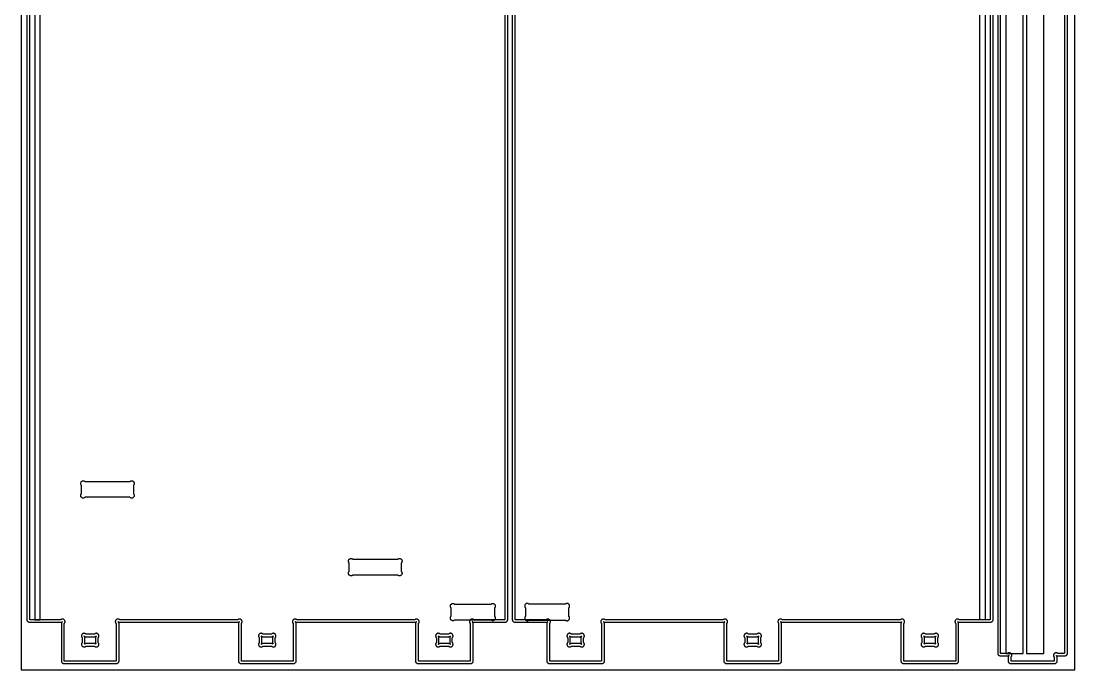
# Model space of a CAD drawing. Header units: millimetres. Extents: x 0 to 8220, y 0 to 2502.
# Drawn here: x 0 to 1220, y 0 to 751 of the extents above; entities that cross this region are included whole.
import ezdxf

# ---------------------------------------------------------------- set-up
doc = ezdxf.new("R2010")
doc.units = ezdxf.units.MM
for name, color, linetype in [('CAJA_9_5MM', 3, 'Continuous'), ('CALADO_INTERIOR', 5, 'Continuous'), ('CORTE_EXT', 1, 'Continuous'), ('HOJA', 8, 'Continuous'), ('RANURA_6MM', 6, 'Continuous'), ('RANURA_8MM', 4, 'Continuous'), ('TRAYECTORIA_EXT_FRESA6', 11, 'Continuous'), ('TRAYECTORIA_INT_FRESA6', 150, 'Continuous')]:
    doc.layers.add(name, color=color, linetype=linetype)

msp = doc.modelspace()

# ---------------------------------------------------------------- linework, layer by layer
at = {"layer": 'CAJA_9_5MM'}
for points in [[(73.9, 199.7), (73.6, 199.5), (73.4, 199.3), (73.1, 199.2), (72.8, 199.1), (72.6, 199), (72.3, 199), (72, 199), (71.7, 199), (71.4, 199), (71.1, 199.1), (70.8, 199.2), (70.6, 199.3), (70.3, 199.5), (70.1, 199.7), (69.8, 199.9), (69.7, 200.1), (69.5, 200.3), (69.3, 200.6), (69.2, 200.8), (69.1, 201.1), (69, 201.4), (69, 201.7), (69, 202), (69, 202.3), (69, 202.6), (69.1, 202.8), (69.2, 203.1), (69.3, 203.4), (69.5, 203.6), (69.7, 203.9), (69.8, 204.1), (69.8, 213.9), (69.7, 214.1), (69.5, 214.4), (69.3, 214.6), (69.2, 214.9), (69.1, 215.2), (69, 215.4), (69, 215.7), (69, 216), (69, 216.3), (69, 216.6), (69.1, 216.9), (69.2, 217.2), (69.3, 217.4), (69.5, 217.7), (69.7, 217.9), (69.8, 218.1), (70.1, 218.3), (70.3, 218.5), (70.6, 218.7), (70.8, 218.8), (71.1, 218.9), (71.4, 219), (71.7, 219), (72, 219), (72.3, 219), (72.6, 219), (72.8, 218.9), (73.1, 218.8), (73.4, 218.7), (73.6, 218.5), (73.9, 218.3), (74.1, 218.1), (125.9, 218.1), (126.1, 218.3), (126.4, 218.5), (126.6, 218.7), (126.9, 218.8), (127.2, 218.9), (127.4, 219), (127.7, 219), (128, 219), (128.3, 219), (128.6, 219), (128.9, 218.9), (129.2, 218.8), (129.4, 218.7), (129.7, 218.5), (129.9, 218.3), (130.2, 218.1), (130.3, 217.9), (130.5, 217.7), (130.7, 217.4), (130.8, 217.2), (130.9, 216.9), (131, 216.6), (131, 216.3), (131, 216), (131, 215.7), (131, 215.4), (130.9, 215.2), (130.8, 214.9), (130.7, 214.6), (130.5, 214.4), (130.3, 214.1), (130.2, 213.9), (130.2, 204.1), (130.3, 203.9), (130.5, 203.6), (130.7, 203.4), (130.8, 203.1), (130.9, 202.8), (131, 202.6), (131, 202.3), (131, 202), (131, 201.7), (131, 201.4), (130.9, 201.1), (130.8, 200.8), (130.7, 200.6), (130.5, 200.3), (130.3, 200.1), (130.2, 199.9), (129.9, 199.7), (129.7, 199.5), (129.4, 199.3), (129.2, 199.2), (128.9, 199.1), (128.6, 199), (128.3, 199), (128, 199), (127.7, 199), (127.4, 199), (127.2, 199.1), (126.9, 199.2), (126.6, 199.3), (126.4, 199.5), (126.1, 199.7), (125.9, 199.9), (74.1, 199.9)], [(383.9, 109.7), (383.6, 109.5), (383.4, 109.3), (383.1, 109.2), (382.8, 109.1), (382.6, 109), (382.3, 109), (382, 109), (381.7, 109), (381.4, 109), (381.1, 109.1), (380.8, 109.2), (380.6, 109.3), (380.3, 109.5), (380.1, 109.7), (379.9, 109.8), (379.7, 110.1), (379.5, 110.3), (379.3, 110.6), (379.2, 110.8), (379.1, 111.1), (379, 111.4), (379, 111.7), (379, 112), (379, 112.3), (379, 112.6), (379.1, 112.8), (379.2, 113.1), (379.3, 113.4), (379.5, 113.6), (379.7, 113.9), (379.9, 114.1), (379.9, 123.9), (379.7, 124.1), (379.5, 124.4), (379.3, 124.6), (379.2, 124.9), (379.1, 125.2), (379, 125.4), (379, 125.7), (379, 126), (379, 126.3), (379, 126.6), (379.1, 126.9), (379.2, 127.2), (379.3, 127.4), (379.5, 127.7), (379.7, 127.9), (379.9, 128.2), (380.1, 128.3), (380.3, 128.5), (380.6, 128.7), (380.8, 128.8), (381.1, 128.9), (381.4, 129), (381.7, 129), (382, 129), (382.3, 129), (382.6, 129), (382.8, 128.9), (383.1, 128.8), (383.4, 128.7), (383.6, 128.5), (383.9, 128.3), (384.1, 128.2), (435.9, 128.2), (436.1, 128.3), (436.4, 128.5), (436.6, 128.7), (436.9, 128.8), (437.2, 128.9), (437.4, 129), (437.7, 129), (438, 129), (438.3, 129), (438.6, 129), (438.9, 128.9), (439.2, 128.8), (439.4, 128.7), (439.7, 128.5), (439.9, 128.3), (440.1, 128.2), (440.3, 127.9), (440.5, 127.7), (440.7, 127.4), (440.8, 127.2), (440.9, 126.9), (441, 126.6), (441, 126.3), (441, 126), (441, 125.7), (441, 125.4), (440.9, 125.2), (440.8, 124.9), (440.7, 124.6), (440.5, 124.4), (440.3, 124.1), (440.1, 123.9), (440.1, 114.1), (440.3, 113.9), (440.5, 113.6), (440.7, 113.4), (440.8, 113.1), (440.9, 112.8), (441, 112.6), (441, 112.3), (441, 112), (441, 111.7), (441, 111.4), (440.9, 111.1), (440.8, 110.8), (440.7, 110.6), (440.5, 110.3), (440.3, 110.1), (440.1, 109.8), (439.9, 109.7), (439.7, 109.5), (439.4, 109.3), (439.2, 109.2), (438.9, 109.1), (438.6, 109), (438.3, 109), (438, 109), (437.7, 109), (437.4, 109), (437.2, 109.1), (436.9, 109.2), (436.6, 109.3), (436.4, 109.5), (436.1, 109.7), (435.9, 109.8), (384.1, 109.8)], [(501.9, 57.7), (501.6, 57.5), (501.4, 57.3), (501.1, 57.2), (500.8, 57.1), (500.6, 57), (500.3, 57), (500, 57), (499.7, 57), (499.4, 57), (499.1, 57.1), (498.8, 57.2), (498.6, 57.3), (498.3, 57.5), (498.1, 57.7), (497.9, 57.8), (497.7, 58.1), (497.5, 58.3), (497.3, 58.6), (497.2, 58.8), (497.1, 59.1), (497, 59.4), (497, 59.7), (497, 60), (497, 60.3), (497, 60.6), (497.1, 60.8), (497.2, 61.1), (497.3, 61.4), (497.5, 61.6), (497.7, 61.9), (497.9, 62.1), (497.9, 71.9), (497.7, 72.1), (497.5, 72.4), (497.3, 72.6), (497.2, 72.9), (497.1, 73.2), (497, 73.4), (497, 73.7), (497, 74), (497, 74.3), (497, 74.6), (497.1, 74.9), (497.2, 75.2), (497.3, 75.4), (497.5, 75.7), (497.7, 75.9), (497.9, 76.2), (498.1, 76.3), (498.3, 76.5), (498.6, 76.7), (498.8, 76.8), (499.1, 76.9), (499.4, 77), (499.7, 77), (500, 77), (500.3, 77), (500.6, 77), (500.8, 76.9), (501.1, 76.8), (501.4, 76.7), (501.6, 76.5), (501.9, 76.3), (502.1, 76.2), (543.9, 76.2), (544.1, 76.3), (544.4, 76.5), (544.6, 76.7), (544.9, 76.8), (545.2, 76.9), (545.4, 77), (545.7, 77), (546, 77), (546.3, 77), (546.6, 77), (546.9, 76.9), (547.2, 76.8), (547.4, 76.7), (547.7, 76.5), (547.9, 76.3), (548.1, 76.2), (548.3, 75.9), (548.5, 75.7), (548.7, 75.4), (548.8, 75.2), (548.9, 74.9), (549, 74.6), (549, 74.3), (549, 74), (549, 73.7), (549, 73.4), (548.9, 73.2), (548.8, 72.9), (548.7, 72.6), (548.5, 72.4), (548.3, 72.1), (548.1, 71.9), (548.1, 62.1), (548.3, 61.9), (548.5, 61.6), (548.7, 61.4), (548.8, 61.1), (548.9, 60.8), (549, 60.6), (549, 60.3), (549, 60), (549, 59.7), (549, 59.4), (548.9, 59.1), (548.8, 58.8), (548.7, 58.6), (548.5, 58.3), (548.3, 58.1), (548.1, 57.8), (547.9, 57.7), (547.7, 57.5), (547.4, 57.3), (547.2, 57.2), (546.9, 57.1), (546.6, 57), (546.3, 57), (546, 57), (545.7, 57), (545.4, 57), (545.2, 57.1), (544.9, 57.2), (544.6, 57.3), (544.4, 57.5), (544.1, 57.7), (543.9, 57.8), (502.1, 57.8)], [(630.1, 57.7), (630.4, 57.5), (630.6, 57.3), (630.9, 57.2), (631.2, 57.1), (631.4, 57), (631.7, 57), (632, 57), (632.3, 57), (632.6, 57), (632.9, 57.1), (633.2, 57.2), (633.4, 57.3), (633.7, 57.5), (633.9, 57.7), (634.1, 57.8), (634.3, 58.1), (634.5, 58.3), (634.7, 58.6), (634.8, 58.8), (634.9, 59.1), (635, 59.4), (635, 59.7), (635, 60), (635, 60.3), (635, 60.6), (634.9, 60.8), (634.8, 61.1), (634.7, 61.4), (634.5, 61.6), (634.3, 61.9), (634.1, 62.1), (634.1, 71.9), (634.3, 72.1), (634.5, 72.4), (634.7, 72.6), (634.8, 72.9), (634.9, 73.2), (635, 73.4), (635, 73.7), (635, 74), (635, 74.3), (635, 74.6), (634.9, 74.9), (634.8, 75.2), (634.7, 75.4), (634.5, 75.7), (634.3, 75.9), (634.1, 76.2), (633.9, 76.3), (633.7, 76.5), (633.4, 76.7), (633.2, 76.8), (632.9, 76.9), (632.6, 77), (632.3, 77), (632, 77), (631.7, 77), (631.4, 77), (631.2, 76.9), (630.9, 76.8), (630.6, 76.7), (630.4, 76.5), (630.1, 76.3), (629.9, 76.2), (588.1, 76.2), (587.9, 76.3), (587.6, 76.5), (587.4, 76.7), (587.1, 76.8), (586.8, 76.9), (586.6, 77), (586.3, 77), (586, 77), (585.7, 77), (585.4, 77), (585.1, 76.9), (584.8, 76.8), (584.6, 76.7), (584.3, 76.5), (584.1, 76.3), (583.9, 76.2), (583.7, 75.9), (583.5, 75.7), (583.3, 75.4), (583.2, 75.2), (583.1, 74.9), (583, 74.6), (583, 74.3), (583, 74), (583, 73.7), (583, 73.4), (583.1, 73.2), (583.2, 72.9), (583.3, 72.6), (583.5, 72.4), (583.7, 72.1), (583.9, 71.9), (583.9, 62.1), (583.7, 61.9), (583.5, 61.6), (583.3, 61.4), (583.2, 61.1), (583.1, 60.8), (583, 60.6), (583, 60.3), (583, 60), (583, 59.7), (583, 59.4), (583.1, 59.1), (583.2, 58.8), (583.3, 58.6), (583.5, 58.3), (583.7, 58.1), (583.9, 57.8), (584.1, 57.7), (584.3, 57.5), (584.6, 57.3), (584.8, 57.2), (585.1, 57.1), (585.4, 57), (585.7, 57), (586, 57), (586.3, 57), (586.6, 57), (586.8, 57.1), (587.1, 57.2), (587.4, 57.3), (587.6, 57.5), (587.9, 57.7), (588.1, 57.8), (629.9, 57.8)]]:
    msp.add_lwpolyline(points, close=True, dxfattribs=at)
at = {"layer": 'CALADO_INTERIOR'}
for points in [[(88.2, 26.8), (88.5, 27), (88.7, 27.1), (89, 27.3), (89.2, 27.5), (89.4, 27.7), (89.6, 28), (89.7, 28.2), (89.9, 28.5), (89.9, 28.8), (90, 29), (90.1, 29.3), (90.1, 29.6), (90.1, 29.9), (90, 30.2), (89.9, 30.5), (89.9, 30.8), (89.7, 31), (89.6, 31.3), (89.4, 31.5), (89.2, 31.7), (89.2, 37.3), (89.4, 37.5), (89.6, 37.7), (89.7, 38), (89.9, 38.2), (89.9, 38.5), (90, 38.8), (90.1, 39.1), (90.1, 39.4), (90.1, 39.7), (90, 40), (89.9, 40.2), (89.9, 40.5), (89.7, 40.8), (89.6, 41), (89.4, 41.3), (89.2, 41.5), (89, 41.7), (88.7, 41.9), (88.5, 42), (88.2, 42.2), (87.9, 42.2), (87.7, 42.3), (87.4, 42.4), (87.1, 42.4), (86.8, 42.4), (86.5, 42.3), (86.2, 42.2), (85.9, 42.2), (85.7, 42), (85.4, 41.9), (85.2, 41.7), (85, 41.5), (75, 41.5), (74.8, 41.7), (74.6, 41.9), (74.3, 42), (74.1, 42.2), (73.8, 42.2), (73.5, 42.3), (73.2, 42.4), (72.9, 42.4), (72.6, 42.4), (72.3, 42.3), (72.1, 42.2), (71.8, 42.2), (71.5, 42), (71.3, 41.9), (71, 41.7), (70.8, 41.5), (70.6, 41.3), (70.4, 41), (70.3, 40.8), (70.1, 40.5), (70.1, 40.2), (70, 40), (69.9, 39.7), (69.9, 39.4), (69.9, 39.1), (70, 38.8), (70.1, 38.5), (70.1, 38.2), (70.3, 38), (70.4, 37.7), (70.6, 37.5), (70.8, 37.3), (70.8, 31.7), (70.6, 31.5), (70.4, 31.3), (70.3, 31), (70.1, 30.8), (70.1, 30.5), (70, 30.2), (69.9, 29.9), (69.9, 29.6), (69.9, 29.3), (70, 29), (70.1, 28.8), (70.1, 28.5), (70.3, 28.2), (70.4, 28), (70.6, 27.7), (70.8, 27.5), (71, 27.3), (71.3, 27.1), (71.5, 27), (71.8, 26.8), (72.1, 26.8), (72.3, 26.7), (72.6, 26.6), (72.9, 26.6), (73.2, 26.6), (73.5, 26.7), (73.8, 26.8), (74.1, 26.8), (74.3, 27), (74.6, 27.1), (74.8, 27.3), (75, 27.5), (85, 27.5), (85.2, 27.3), (85.4, 27.1), (85.7, 27), (85.9, 26.8), (86.2, 26.8), (86.5, 26.7), (86.8, 26.6), (87.1, 26.6), (87.4, 26.6), (87.7, 26.7), (87.9, 26.8)], [(291.5, 26.7), (291.8, 26.6), (292.1, 26.6), (292.4, 26.6), (292.7, 26.7), (292.9, 26.8), (293.2, 26.8), (293.5, 27), (293.7, 27.1), (294, 27.3), (294.2, 27.5), (294.4, 27.7), (294.6, 28), (294.7, 28.2), (294.9, 28.5), (294.9, 28.8), (295, 29), (295.1, 29.3), (295.1, 29.6), (295.1, 29.9), (295, 30.2), (294.9, 30.5), (294.9, 30.8), (294.7, 31), (294.6, 31.3), (294.4, 31.5), (294.2, 31.7), (294.2, 37.3), (294.4, 37.5), (294.6, 37.7), (294.7, 38), (294.9, 38.2), (294.9, 38.5), (295, 38.8), (295.1, 39.1), (295.1, 39.4), (295.1, 39.7), (295, 40), (294.9, 40.2), (294.9, 40.5), (294.7, 40.8), (294.6, 41), (294.4, 41.3), (294.2, 41.5), (294, 41.7), (293.7, 41.9), (293.5, 42), (293.2, 42.2), (292.9, 42.2), (292.7, 42.3), (292.4, 42.4), (292.1, 42.4), (291.8, 42.4), (291.5, 42.3), (291.2, 42.2), (290.9, 42.2), (290.7, 42), (290.4, 41.9), (290.2, 41.7), (290, 41.5), (280, 41.5), (279.8, 41.7), (279.6, 41.9), (279.3, 42), (279.1, 42.2), (278.8, 42.2), (278.5, 42.3), (278.2, 42.4), (277.9, 42.4), (277.6, 42.4), (277.3, 42.3), (277.1, 42.2), (276.8, 42.2), (276.5, 42), (276.3, 41.9), (276, 41.7), (275.8, 41.5), (275.6, 41.3), (275.4, 41), (275.3, 40.8), (275.1, 40.5), (275.1, 40.2), (275, 40), (274.9, 39.7), (274.9, 39.4), (274.9, 39.1), (275, 38.8), (275.1, 38.5), (275.1, 38.2), (275.3, 38), (275.4, 37.7), (275.6, 37.5), (275.8, 37.3), (275.8, 31.7), (275.6, 31.5), (275.4, 31.3), (275.3, 31), (275.1, 30.8), (275.1, 30.5), (275, 30.2), (274.9, 29.9), (274.9, 29.6), (274.9, 29.3), (275, 29), (275.1, 28.8), (275.1, 28.5), (275.3, 28.2), (275.4, 28), (275.6, 27.7), (275.8, 27.5), (276, 27.3), (276.3, 27.1), (276.5, 27), (276.8, 26.8), (277.1, 26.8), (277.3, 26.7), (277.6, 26.6), (277.9, 26.6), (278.2, 26.6), (278.5, 26.7), (278.8, 26.8), (279.1, 26.8), (279.3, 27), (279.6, 27.1), (279.8, 27.3), (280, 27.5), (290, 27.5), (290.2, 27.3), (290.4, 27.1), (290.7, 27), (290.9, 26.8), (291.2, 26.8)], [(495, 27.5), (495.2, 27.3), (495.4, 27.1), (495.7, 27), (495.9, 26.8), (496.2, 26.8), (496.5, 26.7), (496.8, 26.6), (497.1, 26.6), (497.4, 26.6), (497.7, 26.7), (497.9, 26.8), (498.2, 26.8), (498.5, 27), (498.7, 27.1), (499, 27.3), (499.2, 27.5), (499.4, 27.7), (499.6, 28), (499.7, 28.2), (499.9, 28.5), (499.9, 28.8), (500, 29), (500.1, 29.3), (500.1, 29.6), (500.1, 29.9), (500, 30.2), (499.9, 30.5), (499.9, 30.8), (499.7, 31), (499.6, 31.3), (499.4, 31.5), (499.2, 31.7), (499.2, 37.3), (499.4, 37.5), (499.6, 37.7), (499.7, 38), (499.9, 38.2), (499.9, 38.5), (500, 38.8), (500.1, 39.1), (500.1, 39.4), (500.1, 39.7), (500, 40), (499.9, 40.2), (499.9, 40.5), (499.7, 40.8), (499.6, 41), (499.4, 41.3), (499.2, 41.5), (499, 41.7), (498.7, 41.9), (498.5, 42), (498.2, 42.2), (497.9, 42.2), (497.7, 42.3), (497.4, 42.4), (497.1, 42.4), (496.8, 42.4), (496.5, 42.3), (496.2, 42.2), (495.9, 42.2), (495.7, 42), (495.4, 41.9), (495.2, 41.7), (495, 41.5), (485, 41.5), (484.8, 41.7), (484.6, 41.9), (484.3, 42), (484.1, 42.2), (483.8, 42.2), (483.5, 42.3), (483.2, 42.4), (482.9, 42.4), (482.6, 42.4), (482.3, 42.3), (482.1, 42.2), (481.8, 42.2), (481.5, 42), (481.3, 41.9), (481, 41.7), (480.8, 41.5), (480.6, 41.3), (480.4, 41), (480.3, 40.8), (480.1, 40.5), (480.1, 40.2), (480, 40), (479.9, 39.7), (479.9, 39.4), (479.9, 39.1), (480, 38.8), (480.1, 38.5), (480.1, 38.2), (480.3, 38), (480.4, 37.7), (480.6, 37.5), (480.8, 37.3), (480.8, 31.7), (480.6, 31.5), (480.4, 31.3), (480.3, 31), (480.1, 30.8), (480.1, 30.5), (480, 30.2), (479.9, 29.9), (479.9, 29.6), (479.9, 29.3), (480, 29), (480.1, 28.8), (480.1, 28.5), (480.3, 28.2), (480.4, 28), (480.6, 27.7), (480.8, 27.5), (481, 27.3), (481.3, 27.1), (481.5, 27), (481.8, 26.8), (482.1, 26.8), (482.3, 26.7), (482.6, 26.6), (482.9, 26.6), (483.2, 26.6), (483.5, 26.7), (483.8, 26.8), (484.1, 26.8), (484.3, 27), (484.6, 27.1), (484.8, 27.3), (485, 27.5)], [(650.2, 26.8), (650.5, 27), (650.7, 27.1), (651, 27.3), (651.2, 27.5), (651.4, 27.7), (651.6, 28), (651.7, 28.2), (651.9, 28.5), (651.9, 28.8), (652, 29), (652.1, 29.3), (652.1, 29.6), (652.1, 29.9), (652, 30.2), (651.9, 30.5), (651.9, 30.8), (651.7, 31), (651.6, 31.3), (651.4, 31.5), (651.2, 31.7), (651.2, 37.3), (651.4, 37.5), (651.6, 37.7), (651.7, 38), (651.9, 38.2), (651.9, 38.5), (652, 38.8), (652.1, 39.1), (652.1, 39.4), (652.1, 39.7), (652, 40), (651.9, 40.2), (651.9, 40.5), (651.7, 40.8), (651.6, 41), (651.4, 41.3), (651.2, 41.5), (651, 41.7), (650.7, 41.9), (650.5, 42), (650.2, 42.2), (649.9, 42.2), (649.7, 42.3), (649.4, 42.4), (649.1, 42.4), (648.8, 42.4), (648.5, 42.3), (648.2, 42.2), (647.9, 42.2), (647.7, 42), (647.4, 41.9), (647.2, 41.7), (647, 41.5), (637, 41.5), (636.8, 41.7), (636.6, 41.9), (636.3, 42), (636.1, 42.2), (635.8, 42.2), (635.5, 42.3), (635.2, 42.4), (634.9, 42.4), (634.6, 42.4), (634.3, 42.3), (634.1, 42.2), (633.8, 42.2), (633.5, 42), (633.3, 41.9), (633, 41.7), (632.8, 41.5), (632.6, 41.3), (632.4, 41), (632.3, 40.8), (632.1, 40.5), (632.1, 40.2), (632, 40), (631.9, 39.7), (631.9, 39.4), (631.9, 39.1), (632, 38.8), (632.1, 38.5), (632.1, 38.2), (632.3, 38), (632.4, 37.7), (632.6, 37.5), (632.8, 37.3), (632.8, 31.7), (632.6, 31.5), (632.4, 31.3), (632.3, 31), (632.1, 30.8), (632.1, 30.5), (632, 30.2), (631.9, 29.9), (631.9, 29.6), (631.9, 29.3), (632, 29), (632.1, 28.8), (632.1, 28.5), (632.3, 28.2), (632.4, 28), (632.6, 27.7), (632.8, 27.5), (633, 27.3), (633.3, 27.1), (633.5, 27), (633.8, 26.8), (634.1, 26.8), (634.3, 26.7), (634.6, 26.6), (634.9, 26.6), (635.2, 26.6), (635.5, 26.7), (635.8, 26.8), (636.1, 26.8), (636.3, 27), (636.6, 27.1), (636.8, 27.3), (637, 27.5), (647, 27.5), (647.2, 27.3), (647.4, 27.1), (647.7, 27), (647.9, 26.8), (648.2, 26.8), (648.5, 26.7), (648.8, 26.6), (649.1, 26.6), (649.4, 26.6), (649.7, 26.7), (649.9, 26.8)], [(853.5, 26.7), (853.8, 26.6), (854.1, 26.6), (854.4, 26.6), (854.7, 26.7), (854.9, 26.8), (855.2, 26.8), (855.5, 27), (855.7, 27.1), (856, 27.3), (856.2, 27.5), (856.4, 27.7), (856.6, 28), (856.7, 28.2), (856.9, 28.5), (856.9, 28.8), (857, 29), (857.1, 29.3), (857.1, 29.6), (857.1, 29.9), (857, 30.2), (856.9, 30.5), (856.9, 30.8), (856.7, 31), (856.6, 31.3), (856.4, 31.5), (856.2, 31.7), (856.2, 37.3), (856.4, 37.5), (856.6, 37.7), (856.7, 38), (856.9, 38.2), (856.9, 38.5), (857, 38.8), (857.1, 39.1), (857.1, 39.4), (857.1, 39.7), (857, 40), (856.9, 40.2), (856.9, 40.5), (856.7, 40.8), (856.6, 41), (856.4, 41.3), (856.2, 41.5), (856, 41.7), (855.7, 41.9), (855.5, 42), (855.2, 42.2), (854.9, 42.2), (854.7, 42.3), (854.4, 42.4), (854.1, 42.4), (853.8, 42.4), (853.5, 42.3), (853.2, 42.2), (852.9, 42.2), (852.7, 42), (852.4, 41.9), (852.2, 41.7), (852, 41.5), (842, 41.5), (841.8, 41.7), (841.6, 41.9), (841.3, 42), (841.1, 42.2), (840.8, 42.2), (840.5, 42.3), (840.2, 42.4), (839.9, 42.4), (839.6, 42.4), (839.3, 42.3), (839.1, 42.2), (838.8, 42.2), (838.5, 42), (838.3, 41.9), (838, 41.7), (837.8, 41.5), (837.6, 41.3), (837.4, 41), (837.3, 40.8), (837.1, 40.5), (837.1, 40.2), (837, 40), (836.9, 39.7), (836.9, 39.4), (836.9, 39.1), (837, 38.8), (837.1, 38.5), (837.1, 38.2), (837.3, 38), (837.4, 37.7), (837.6, 37.5), (837.8, 37.3), (837.8, 31.7), (837.6, 31.5), (837.4, 31.3), (837.3, 31), (837.1, 30.8), (837.1, 30.5), (837, 30.2), (836.9, 29.9), (836.9, 29.6), (836.9, 29.3), (837, 29), (837.1, 28.8), (837.1, 28.5), (837.3, 28.2), (837.4, 28), (837.6, 27.7), (837.8, 27.5), (838, 27.3), (838.3, 27.1), (838.5, 27), (838.8, 26.8), (839.1, 26.8), (839.3, 26.7), (839.6, 26.6), (839.9, 26.6), (840.2, 26.6), (840.5, 26.7), (840.8, 26.8), (841.1, 26.8), (841.3, 27), (841.6, 27.1), (841.8, 27.3), (842, 27.5), (852, 27.5), (852.2, 27.3), (852.4, 27.1), (852.7, 27), (852.9, 26.8), (853.2, 26.8)], [(1057, 27.5), (1057.2, 27.3), (1057.4, 27.1), (1057.7, 27), (1057.9, 26.8), (1058.2, 26.8), (1058.5, 26.7), (1058.8, 26.6), (1059.1, 26.6), (1059.4, 26.6), (1059.7, 26.7), (1059.9, 26.8), (1060.2, 26.8), (1060.5, 27), (1060.7, 27.1), (1061, 27.3), (1061.2, 27.5), (1061.4, 27.7), (1061.6, 28), (1061.7, 28.2), (1061.9, 28.5), (1061.9, 28.8), (1062, 29), (1062.1, 29.3), (1062.1, 29.6), (1062.1, 29.9), (1062, 30.2), (1061.9, 30.5), (1061.9, 30.8), (1061.7, 31), (1061.6, 31.3), (1061.4, 31.5), (1061.2, 31.7), (1061.2, 37.3), (1061.4, 37.5), (1061.6, 37.7), (1061.7, 38), (1061.9, 38.2), (1061.9, 38.5), (1062, 38.8), (1062.1, 39.1), (1062.1, 39.4), (1062.1, 39.7), (1062, 40), (1061.9, 40.2), (1061.9, 40.5), (1061.7, 40.8), (1061.6, 41), (1061.4, 41.3), (1061.2, 41.5), (1061, 41.7), (1060.7, 41.9), (1060.5, 42), (1060.2, 42.2), (1059.9, 42.2), (1059.7, 42.3), (1059.4, 42.4), (1059.1, 42.4), (1058.8, 42.4), (1058.5, 42.3), (1058.2, 42.2), (1057.9, 42.2), (1057.7, 42), (1057.4, 41.9), (1057.2, 41.7), (1057, 41.5), (1047, 41.5), (1046.8, 41.7), (1046.6, 41.9), (1046.3, 42), (1046.1, 42.2), (1045.8, 42.2), (1045.5, 42.3), (1045.2, 42.4), (1044.9, 42.4), (1044.6, 42.4), (1044.3, 42.3), (1044.1, 42.2), (1043.8, 42.2), (1043.5, 42), (1043.3, 41.9), (1043, 41.7), (1042.8, 41.5), (1042.6, 41.3), (1042.4, 41), (1042.3, 40.8), (1042.1, 40.5), (1042.1, 40.2), (1042, 40), (1041.9, 39.7), (1041.9, 39.4), (1041.9, 39.1), (1042, 38.8), (1042.1, 38.5), (1042.1, 38.2), (1042.3, 38), (1042.4, 37.7), (1042.6, 37.5), (1042.8, 37.3), (1042.8, 31.7), (1042.6, 31.5), (1042.4, 31.3), (1042.3, 31), (1042.1, 30.8), (1042.1, 30.5), (1042, 30.2), (1041.9, 29.9), (1041.9, 29.6), (1041.9, 29.3), (1042, 29), (1042.1, 28.8), (1042.1, 28.5), (1042.3, 28.2), (1042.4, 28), (1042.6, 27.7), (1042.8, 27.5), (1043, 27.3), (1043.3, 27.1), (1043.5, 27), (1043.8, 26.8), (1044.1, 26.8), (1044.3, 26.7), (1044.6, 26.6), (1044.9, 26.6), (1045.2, 26.6), (1045.5, 26.7), (1045.8, 26.8), (1046.1, 26.8), (1046.3, 27), (1046.6, 27.1), (1046.8, 27.3), (1047, 27.5)]]:
    msp.add_lwpolyline(points, close=True, dxfattribs=at)
at = {"layer": 'CORTE_EXT'}
for points in [[(560, 1892), (560, 58), (524.2, 58), (524, 58.2), (523.8, 58.4), (523.5, 58.5), (523.3, 58.7), (523, 58.7), (522.7, 58.8), (522.4, 58.9), (522.1, 58.9), (521.8, 58.9), (521.5, 58.8), (521.3, 58.7), (521, 58.7), (520.7, 58.5), (520.5, 58.4), (520.2, 58.2), (520, 58), (519.8, 57.8), (519.6, 57.5), (519.5, 57.3), (519.3, 57), (519.3, 56.7), (519.2, 56.5), (519.1, 56.2), (519.1, 55.9), (519.1, 55.6), (519.2, 55.3), (519.3, 55), (519.3, 54.7), (519.5, 54.5), (519.6, 54.2), (519.8, 54), (520, 53.8), (520, 10), (460, 10), (460, 53.8), (460.2, 54), (460.4, 54.2), (460.5, 54.5), (460.7, 54.7), (460.7, 55), (460.8, 55.3), (460.9, 55.6), (460.9, 55.9), (460.9, 56.2), (460.8, 56.5), (460.7, 56.7), (460.7, 57), (460.5, 57.3), (460.4, 57.5), (460.2, 57.8), (460, 58), (459.8, 58.2), (459.5, 58.4), (459.3, 58.5), (459, 58.7), (458.7, 58.7), (458.5, 58.8), (458.2, 58.9), (457.9, 58.9), (457.6, 58.9), (457.3, 58.8), (457, 58.7), (456.7, 58.7), (456.5, 58.5), (456.2, 58.4), (456, 58.2), (455.8, 58), (319.2, 58), (319, 58.2), (318.8, 58.4), (318.5, 58.5), (318.3, 58.7), (318, 58.7), (317.7, 58.8), (317.4, 58.9), (317.1, 58.9), (316.8, 58.9), (316.5, 58.8), (316.3, 58.7), (316, 58.7), (315.7, 58.5), (315.5, 58.4), (315.2, 58.2), (315, 58), (314.8, 57.8), (314.6, 57.5), (314.5, 57.3), (314.3, 57), (314.3, 56.7), (314.2, 56.5), (314.1, 56.2), (314.1, 55.9), (314.1, 55.6), (314.2, 55.3), (314.3, 55), (314.3, 54.7), (314.5, 54.5), (314.6, 54.2), (314.8, 54), (315, 53.8), (315, 10), (255, 10), (255, 53.8), (255.2, 54), (255.4, 54.2), (255.5, 54.5), (255.7, 54.7), (255.7, 55), (255.8, 55.3), (255.9, 55.6), (255.9, 55.9), (255.9, 56.2), (255.8, 56.5), (255.7, 56.7), (255.7, 57), (255.5, 57.3), (255.4, 57.5), (255.2, 57.8), (255, 58), (254.8, 58.2), (254.5, 58.4), (254.3, 58.5), (254, 58.7), (253.7, 58.7), (253.5, 58.8), (253.2, 58.9), (252.9, 58.9), (252.6, 58.9), (252.3, 58.8), (252, 58.7), (251.7, 58.7), (251.5, 58.5), (251.2, 58.4), (251, 58.2), (250.8, 58), (114.2, 58), (114, 58.2), (113.8, 58.4), (113.5, 58.5), (113.3, 58.7), (113, 58.7), (112.7, 58.8), (112.4, 58.9), (112.1, 58.9), (111.8, 58.9), (111.5, 58.8), (111.3, 58.7), (111, 58.7), (110.7, 58.5), (110.5, 58.4), (110.2, 58.2), (110, 58), (109.8, 57.8), (109.6, 57.5), (109.5, 57.3), (109.3, 57), (109.3, 56.7), (109.2, 56.5), (109.1, 56.2), (109.1, 55.9), (109.1, 55.6), (109.2, 55.3), (109.3, 55), (109.3, 54.7), (109.5, 54.5), (109.6, 54.2), (109.8, 54), (110, 53.8), (110, 10), (50, 10), (50, 53.8), (50.2, 54), (50.4, 54.2), (50.5, 54.5), (50.7, 54.7), (50.7, 55), (50.8, 55.3), (50.9, 55.6), (50.9, 55.9), (50.9, 56.2), (50.8, 56.5), (50.7, 56.7), (50.7, 57), (50.5, 57.3), (50.4, 57.5), (50.2, 57.8), (50, 58), (49.8, 58.2), (49.5, 58.4), (49.3, 58.5), (49, 58.7), (48.7, 58.7), (48.5, 58.8), (48.2, 58.9), (47.9, 58.9), (47.6, 58.9), (47.3, 58.8), (47, 58.7), (46.7, 58.7), (46.5, 58.5), (46.2, 58.4), (46, 58.2), (45.8, 58), (10, 58), (10, 1892)], [(1122, 1892), (1122, 58), (1086.2, 58), (1086, 58.2), (1085.8, 58.4), (1085.5, 58.5), (1085.3, 58.7), (1085, 58.7), (1084.7, 58.8), (1084.4, 58.9), (1084.1, 58.9), (1083.8, 58.9), (1083.5, 58.8), (1083.3, 58.7), (1083, 58.7), (1082.7, 58.5), (1082.5, 58.4), (1082.2, 58.2), (1082, 58), (1081.8, 57.8), (1081.6, 57.5), (1081.5, 57.3), (1081.3, 57), (1081.3, 56.7), (1081.2, 56.5), (1081.1, 56.2), (1081.1, 55.9), (1081.1, 55.6), (1081.2, 55.3), (1081.3, 55), (1081.3, 54.7), (1081.5, 54.5), (1081.6, 54.2), (1081.8, 54), (1082, 53.8), (1082, 10), (1022, 10), (1022, 53.8), (1022.2, 54), (1022.4, 54.2), (1022.5, 54.5), (1022.7, 54.7), (1022.7, 55), (1022.8, 55.3), (1022.9, 55.6), (1022.9, 55.9), (1022.9, 56.2), (1022.8, 56.5), (1022.7, 56.7), (1022.7, 57), (1022.5, 57.3), (1022.4, 57.5), (1022.2, 57.8), (1022, 58), (1021.8, 58.2), (1021.5, 58.4), (1021.3, 58.5), (1021, 58.7), (1020.7, 58.7), (1020.5, 58.8), (1020.2, 58.9), (1019.9, 58.9), (1019.6, 58.9), (1019.3, 58.8), (1019, 58.7), (1018.7, 58.7), (1018.5, 58.5), (1018.2, 58.4), (1018, 58.2), (1017.8, 58), (881.2, 58), (881, 58.2), (880.8, 58.4), (880.5, 58.5), (880.3, 58.7), (880, 58.7), (879.7, 58.8), (879.4, 58.9), (879.1, 58.9), (878.8, 58.9), (878.5, 58.8), (878.3, 58.7), (878, 58.7), (877.7, 58.5), (877.5, 58.4), (877.2, 58.2), (877, 58), (876.8, 57.8), (876.6, 57.5), (876.5, 57.3), (876.3, 57), (876.3, 56.7), (876.2, 56.5), (876.1, 56.2), (876.1, 55.9), (876.1, 55.6), (876.2, 55.3), (876.3, 55), (876.3, 54.7), (876.5, 54.5), (876.6, 54.2), (876.8, 54), (877, 53.8), (877, 10), (817, 10), (817, 53.8), (817.2, 54), (817.4, 54.2), (817.5, 54.5), (817.7, 54.7), (817.7, 55), (817.8, 55.3), (817.9, 55.6), (817.9, 55.9), (817.9, 56.2), (817.8, 56.5), (817.7, 56.7), (817.7, 57), (817.5, 57.3), (817.4, 57.5), (817.2, 57.8), (817, 58), (816.8, 58.2), (816.5, 58.4), (816.3, 58.5), (816, 58.7), (815.7, 58.7), (815.5, 58.8), (815.2, 58.9), (814.9, 58.9), (814.6, 58.9), (814.3, 58.8), (814, 58.7), (813.7, 58.7), (813.5, 58.5), (813.2, 58.4), (813, 58.2), (812.8, 58), (676.2, 58), (676, 58.2), (675.8, 58.4), (675.5, 58.5), (675.3, 58.7), (675, 58.7), (674.7, 58.8), (674.4, 58.9), (674.1, 58.9), (673.8, 58.9), (673.5, 58.8), (673.3, 58.7), (673, 58.7), (672.7, 58.5), (672.5, 58.4), (672.2, 58.2), (672, 58), (671.8, 57.8), (671.6, 57.5), (671.5, 57.3), (671.3, 57), (671.3, 56.7), (671.2, 56.5), (671.1, 56.2), (671.1, 55.9), (671.1, 55.6), (671.2, 55.3), (671.3, 55), (671.3, 54.7), (671.5, 54.5), (671.6, 54.2), (671.8, 54), (672, 53.8), (672, 10), (612, 10), (612, 53.8), (612.2, 54), (612.4, 54.2), (612.5, 54.5), (612.7, 54.7), (612.7, 55), (612.8, 55.3), (612.9, 55.6), (612.9, 55.9), (612.9, 56.2), (612.8, 56.5), (612.7, 56.7), (612.7, 57), (612.5, 57.3), (612.4, 57.5), (612.2, 57.8), (612, 58), (611.8, 58.2), (611.5, 58.4), (611.3, 58.5), (611, 58.7), (610.7, 58.7), (610.5, 58.8), (610.2, 58.9), (609.9, 58.9), (609.6, 58.9), (609.3, 58.8), (609, 58.7), (608.7, 58.7), (608.5, 58.5), (608.2, 58.4), (608, 58.2), (607.8, 58), (572, 58), (572, 1892)], [(1208, 1543), (1208, 19), (1200.2, 19), (1200, 19.2), (1199.8, 19.4), (1199.5, 19.5), (1199.3, 19.7), (1199, 19.7), (1198.7, 19.8), (1198.4, 19.9), (1198.1, 19.9), (1197.8, 19.9), (1197.5, 19.8), (1197.3, 19.7), (1197, 19.7), (1196.7, 19.5), (1196.5, 19.4), (1196.2, 19.2), (1196, 19), (1195.8, 18.8), (1195.6, 18.5), (1195.5, 18.3), (1195.3, 18), (1195.3, 17.7), (1195.2, 17.5), (1195.1, 17.2), (1195.1, 16.9), (1195.1, 16.6), (1195.2, 16.3), (1195.3, 16), (1195.3, 15.7), (1195.5, 15.5), (1195.6, 15.2), (1195.8, 15), (1196, 14.8), (1196, 10), (1146, 10), (1146, 14.8), (1146.2, 15), (1146.4, 15.2), (1146.5, 15.5), (1146.7, 15.7), (1146.7, 16), (1146.8, 16.3), (1146.9, 16.6), (1146.9, 16.9), (1146.9, 17.2), (1146.8, 17.5), (1146.7, 17.7), (1146.7, 18), (1146.5, 18.3), (1146.4, 18.5), (1146.2, 18.8), (1146, 19), (1145.8, 19.2), (1145.5, 19.4), (1145.3, 19.5), (1145, 19.7), (1144.7, 19.7), (1144.5, 19.8), (1144.2, 19.9), (1143.9, 19.9), (1143.6, 19.9), (1143.3, 19.8), (1143, 19.7), (1142.7, 19.7), (1142.5, 19.5), (1142.2, 19.4), (1142, 19.2), (1141.8, 19), (1134, 19), (1134, 1543)]]:
    msp.add_lwpolyline(points, dxfattribs=at)
at = {"layer": 'HOJA'}
msp.add_lwpolyline([(0, 0), (1220, 0), (1220, 2440), (0, 2440)], close=True, dxfattribs=at)
at = {"layer": 'RANURA_6MM'}
for points in [[(1160, 1543), (1140, 1543), (1140, 19), (1160, 19)], [(1184, 1543), (1164, 1543), (1164, 19), (1184, 19)]]:
    msp.add_lwpolyline(points, close=True, dxfattribs=at)
at = {"layer": 'RANURA_8MM'}
for points in [[(22, 58), (22, 1892), (16, 1892), (16, 58)], [(1110, 58), (1110, 1892), (1116, 1892), (1116, 58)]]:
    msp.add_lwpolyline(points, close=True, dxfattribs=at)
at = {"layer": 'TRAYECTORIA_EXT_FRESA6'}
for points in [[(563, 1892), (563, 58), (563, 57.7), (562.9, 57.4), (562.9, 57.1), (562.8, 56.9), (562.6, 56.6), (562.5, 56.3), (562.3, 56.1), (562.1, 55.9), (561.9, 55.7), (561.7, 55.5), (561.4, 55.4), (561.1, 55.2), (560.9, 55.1), (560.6, 55.1), (560.3, 55), (560, 55), (524.2, 55), (523.9, 55), (523.6, 55.1), (523.3, 55.1), (523, 55.3), (522.7, 55.4), (522.5, 55.6), (522.2, 55.8), (522.2, 55.8), (522.2, 55.8), (522.4, 55.5), (522.6, 55.3), (522.7, 55), (522.9, 54.7), (522.9, 54.4), (523, 54.1), (523, 53.8), (523, 10), (523, 9.7), (522.9, 9.4), (522.9, 9.1), (522.8, 8.9), (522.6, 8.6), (522.5, 8.3), (522.3, 8.1), (522.1, 7.9), (521.9, 7.7), (521.7, 7.5), (521.4, 7.4), (521.1, 7.2), (520.9, 7.1), (520.6, 7.1), (520.3, 7), (520, 7), (460, 7), (459.7, 7), (459.4, 7.1), (459.1, 7.1), (458.9, 7.2), (458.6, 7.4), (458.3, 7.5), (458.1, 7.7), (457.9, 7.9), (457.7, 8.1), (457.5, 8.3), (457.4, 8.6), (457.2, 8.9), (457.1, 9.1), (457.1, 9.4), (457, 9.7), (457, 10), (457, 53.8), (457, 54.1), (457.1, 54.4), (457.1, 54.7), (457.3, 55), (457.4, 55.3), (457.6, 55.5), (457.8, 55.8), (457.8, 55.8), (457.8, 55.8), (457.5, 55.6), (457.3, 55.4), (457, 55.3), (456.7, 55.1), (456.4, 55.1), (456.1, 55), (455.8, 55), (319.2, 55), (318.9, 55), (318.6, 55.1), (318.3, 55.1), (318, 55.3), (317.7, 55.4), (317.5, 55.6), (317.2, 55.8), (317.2, 55.8), (317.2, 55.8), (317.4, 55.5), (317.6, 55.3), (317.7, 55), (317.9, 54.7), (317.9, 54.4), (318, 54.1), (318, 53.8), (318, 10), (318, 9.7), (317.9, 9.4), (317.9, 9.1), (317.8, 8.9), (317.6, 8.6), (317.5, 8.3), (317.3, 8.1), (317.1, 7.9), (316.9, 7.7), (316.7, 7.5), (316.4, 7.4), (316.1, 7.2), (315.9, 7.1), (315.6, 7.1), (315.3, 7), (315, 7), (255, 7), (254.7, 7), (254.4, 7.1), (254.1, 7.1), (253.9, 7.2), (253.6, 7.4), (253.3, 7.5), (253.1, 7.7), (252.9, 7.9), (252.7, 8.1), (252.5, 8.3), (252.4, 8.6), (252.2, 8.9), (252.1, 9.1), (252.1, 9.4), (252, 9.7), (252, 10), (252, 53.8), (252, 54), (252.1, 54.3), (252.1, 54.6), (252.2, 54.8), (252.3, 55.1), (252.4, 55.3), (252.6, 55.6), (252.8, 55.8), (252.8, 55.8), (252.8, 55.8), (252.6, 55.6), (252.3, 55.4), (252.1, 55.3), (251.8, 55.2), (251.6, 55.1), (251.3, 55.1), (251, 55), (250.8, 55), (114.2, 55), (113.9, 55), (113.6, 55.1), (113.3, 55.1), (113, 55.3), (112.7, 55.4), (112.5, 55.6), (112.2, 55.8), (112.2, 55.8), (112.2, 55.8), (112.4, 55.6), (112.6, 55.3), (112.7, 55.1), (112.8, 54.8), (112.9, 54.6), (112.9, 54.3), (113, 54), (113, 53.8), (113, 10), (113, 9.7), (112.9, 9.4), (112.9, 9.1), (112.8, 8.9), (112.6, 8.6), (112.5, 8.3), (112.3, 8.1), (112.1, 7.9), (111.9, 7.7), (111.7, 7.5), (111.4, 7.4), (111.1, 7.2), (110.9, 7.1), (110.6, 7.1), (110.3, 7), (110, 7), (50, 7), (49.7, 7), (49.4, 7.1), (49.1, 7.1), (48.9, 7.2), (48.6, 7.4), (48.3, 7.5), (48.1, 7.7), (47.9, 7.9), (47.7, 8.1), (47.5, 8.3), (47.4, 8.6), (47.2, 8.9), (47.1, 9.1), (47.1, 9.4), (47, 9.7), (47, 10), (47, 53.8), (47, 54.1), (47.1, 54.4), (47.1, 54.7), (47.3, 55), (47.4, 55.3), (47.6, 55.5), (47.8, 55.8), (47.8, 55.8), (47.8, 55.8), (47.5, 55.6), (47.3, 55.4), (47, 55.3), (46.7, 55.1), (46.4, 55.1), (46.1, 55), (45.8, 55), (10, 55), (9.7, 55), (9.4, 55.1), (9.1, 55.1), (8.9, 55.2), (8.6, 55.4), (8.3, 55.5), (8.1, 55.7), (7.9, 55.9), (7.7, 56.1), (7.5, 56.3), (7.4, 56.6), (7.2, 56.9), (7.1, 57.1), (7.1, 57.4), (7, 57.7), (7, 58), (7, 1892)], [(1125, 1892), (1125, 58), (1125, 57.7), (1124.9, 57.4), (1124.9, 57.1), (1124.8, 56.9), (1124.6, 56.6), (1124.5, 56.3), (1124.3, 56.1), (1124.1, 55.9), (1123.9, 55.7), (1123.7, 55.5), (1123.4, 55.4), (1123.1, 55.2), (1122.9, 55.1), (1122.6, 55.1), (1122.3, 55), (1122, 55), (1086.2, 55), (1086, 55), (1085.7, 55.1), (1085.4, 55.1), (1085.2, 55.2), (1084.9, 55.3), (1084.7, 55.4), (1084.4, 55.6), (1084.2, 55.8), (1084.2, 55.8), (1084.2, 55.8), (1084.4, 55.5), (1084.6, 55.3), (1084.7, 55), (1084.9, 54.7), (1084.9, 54.4), (1085, 54.1), (1085, 53.8), (1085, 10), (1085, 9.7), (1084.9, 9.4), (1084.9, 9.1), (1084.8, 8.9), (1084.6, 8.6), (1084.5, 8.3), (1084.3, 8.1), (1084.1, 7.9), (1083.9, 7.7), (1083.7, 7.5), (1083.4, 7.4), (1083.1, 7.2), (1082.9, 7.1), (1082.6, 7.1), (1082.3, 7), (1082, 7), (1022, 7), (1021.7, 7), (1021.4, 7.1), (1021.1, 7.1), (1020.9, 7.2), (1020.6, 7.4), (1020.3, 7.5), (1020.1, 7.7), (1019.9, 7.9), (1019.7, 8.1), (1019.5, 8.3), (1019.4, 8.6), (1019.2, 8.9), (1019.1, 9.1), (1019.1, 9.4), (1019, 9.7), (1019, 10), (1019, 53.8), (1019, 54.1), (1019.1, 54.4), (1019.1, 54.7), (1019.3, 55), (1019.4, 55.3), (1019.6, 55.5), (1019.8, 55.8), (1019.8, 55.8), (1019.8, 55.8), (1019.6, 55.6), (1019.3, 55.4), (1019.1, 55.3), (1018.8, 55.2), (1018.6, 55.1), (1018.3, 55.1), (1018, 55), (1017.8, 55), (881.2, 55), (881, 55), (880.7, 55.1), (880.4, 55.1), (880.2, 55.2), (879.9, 55.3), (879.7, 55.4), (879.4, 55.6), (879.2, 55.8), (879.2, 55.8), (879.2, 55.8), (879.4, 55.5), (879.6, 55.3), (879.7, 55), (879.9, 54.7), (879.9, 54.4), (880, 54.1), (880, 53.8), (880, 10), (880, 9.7), (879.9, 9.4), (879.9, 9.1), (879.8, 8.9), (879.6, 8.6), (879.5, 8.3), (879.3, 8.1), (879.1, 7.9), (878.9, 7.7), (878.7, 7.5), (878.4, 7.4), (878.1, 7.2), (877.9, 7.1), (877.6, 7.1), (877.3, 7), (877, 7), (817, 7), (816.7, 7), (816.4, 7.1), (816.1, 7.1), (815.9, 7.2), (815.6, 7.4), (815.3, 7.5), (815.1, 7.7), (814.9, 7.9), (814.7, 8.1), (814.5, 8.3), (814.4, 8.6), (814.2, 8.9), (814.1, 9.1), (814.1, 9.4), (814, 9.7), (814, 10), (814, 53.8), (814, 54), (814.1, 54.3), (814.1, 54.6), (814.2, 54.8), (814.3, 55.1), (814.4, 55.3), (814.6, 55.6), (814.8, 55.8), (814.8, 55.8), (814.8, 55.8), (814.5, 55.6), (814.3, 55.4), (814, 55.3), (813.7, 55.1), (813.4, 55.1), (813.1, 55), (812.8, 55), (676.2, 55), (675.9, 55), (675.6, 55.1), (675.3, 55.1), (675, 55.3), (674.7, 55.4), (674.5, 55.6), (674.2, 55.8), (674.2, 55.8), (674.2, 55.8), (674.4, 55.6), (674.6, 55.3), (674.7, 55.1), (674.8, 54.8), (674.9, 54.6), (674.9, 54.3), (675, 54), (675, 53.8), (675, 10), (675, 9.7), (674.9, 9.4), (674.9, 9.1), (674.8, 8.9), (674.6, 8.6), (674.5, 8.3), (674.3, 8.1), (674.1, 7.9), (673.9, 7.7), (673.7, 7.5), (673.4, 7.4), (673.1, 7.2), (672.9, 7.1), (672.6, 7.1), (672.3, 7), (672, 7), (612, 7), (611.7, 7), (611.4, 7.1), (611.1, 7.1), (610.9, 7.2), (610.6, 7.4), (610.3, 7.5), (610.1, 7.7), (609.9, 7.9), (609.7, 8.1), (609.5, 8.3), (609.4, 8.6), (609.2, 8.9), (609.1, 9.1), (609.1, 9.4), (609, 9.7), (609, 10), (609, 53.8), (609, 54), (609.1, 54.3), (609.1, 54.6), (609.2, 54.8), (609.3, 55.1), (609.4, 55.3), (609.6, 55.6), (609.8, 55.8), (609.8, 55.8), (609.8, 55.8), (609.5, 55.6), (609.3, 55.4), (609, 55.3), (608.7, 55.1), (608.4, 55.1), (608.1, 55), (607.8, 55), (572, 55), (571.7, 55), (571.4, 55.1), (571.1, 55.1), (570.9, 55.2), (570.6, 55.4), (570.3, 55.5), (570.1, 55.7), (569.9, 55.9), (569.7, 56.1), (569.5, 56.3), (569.4, 56.6), (569.2, 56.9), (569.1, 57.1), (569.1, 57.4), (569, 57.7), (569, 58), (569, 1892)], [(1211, 1543), (1211, 19), (1211, 18.7), (1210.9, 18.4), (1210.9, 18.1), (1210.8, 17.9), (1210.6, 17.6), (1210.5, 17.3), (1210.3, 17.1), (1210.1, 16.9), (1209.9, 16.7), (1209.7, 16.5), (1209.4, 16.4), (1209.1, 16.2), (1208.9, 16.1), (1208.6, 16.1), (1208.3, 16), (1208, 16), (1200.2, 16), (1200, 16), (1199.7, 16.1), (1199.4, 16.1), (1199.2, 16.2), (1198.9, 16.3), (1198.7, 16.4), (1198.4, 16.6), (1198.2, 16.8), (1198.2, 16.8), (1198.2, 16.8), (1198.4, 16.5), (1198.6, 16.3), (1198.7, 16), (1198.9, 15.7), (1198.9, 15.4), (1199, 15.1), (1199, 14.8), (1199, 10), (1199, 9.7), (1198.9, 9.4), (1198.9, 9.1), (1198.8, 8.9), (1198.6, 8.6), (1198.5, 8.3), (1198.3, 8.1), (1198.1, 7.9), (1197.9, 7.7), (1197.7, 7.5), (1197.4, 7.4), (1197.1, 7.2), (1196.9, 7.1), (1196.6, 7.1), (1196.3, 7), (1196, 7), (1146, 7), (1145.7, 7), (1145.4, 7.1), (1145.1, 7.1), (1144.9, 7.2), (1144.6, 7.4), (1144.3, 7.5), (1144.1, 7.7), (1143.9, 7.9), (1143.7, 8.1), (1143.5, 8.3), (1143.4, 8.6), (1143.2, 8.9), (1143.1, 9.1), (1143.1, 9.4), (1143, 9.7), (1143, 10), (1143, 14.8), (1143, 15.1), (1143.1, 15.4), (1143.1, 15.7), (1143.3, 16), (1143.4, 16.3), (1143.6, 16.5), (1143.8, 16.8), (1143.8, 16.8), (1143.8, 16.8), (1143.6, 16.6), (1143.3, 16.4), (1143.1, 16.3), (1142.8, 16.2), (1142.6, 16.1), (1142.3, 16.1), (1142, 16), (1141.8, 16), (1134, 16), (1133.7, 16), (1133.4, 16.1), (1133.1, 16.1), (1132.9, 16.2), (1132.6, 16.4), (1132.3, 16.5), (1132.1, 16.7), (1131.9, 16.9), (1131.7, 17.1), (1131.5, 17.3), (1131.4, 17.6), (1131.2, 17.9), (1131.1, 18.1), (1131.1, 18.4), (1131, 18.7), (1131, 19), (1131, 1543)]]:
    msp.add_lwpolyline(points, dxfattribs=at)
at = {"layer": 'TRAYECTORIA_INT_FRESA6'}
for points in [[(73, 29.7), (73, 29.7), (73.2, 29.9), (73.4, 30.2), (73.5, 30.4), (73.6, 30.7), (73.7, 30.9), (73.7, 31.2), (73.8, 31.5), (73.8, 31.7), (73.8, 37.3), (73.8, 37.5), (73.7, 37.8), (73.7, 38.1), (73.6, 38.3), (73.5, 38.6), (73.4, 38.8), (73.2, 39.1), (73, 39.3), (73, 39.3), (73, 39.3), (73.3, 39.1), (73.5, 38.9), (73.8, 38.8), (74.1, 38.6), (74.4, 38.6), (74.7, 38.5), (75, 38.5), (85, 38.5), (85.3, 38.5), (85.6, 38.6), (85.9, 38.6), (86.2, 38.8), (86.5, 38.9), (86.7, 39.1), (87, 39.3), (87, 39.3), (87, 39.3), (86.8, 39.1), (86.6, 38.8), (86.5, 38.6), (86.4, 38.3), (86.3, 38.1), (86.3, 37.8), (86.2, 37.5), (86.2, 37.3), (86.2, 31.7), (86.2, 31.4), (86.3, 31.1), (86.3, 30.8), (86.5, 30.5), (86.6, 30.2), (86.8, 30), (87, 29.7), (87, 29.7), (87, 29.7), (86.8, 29.9), (86.5, 30.1), (86.3, 30.2), (86, 30.3), (85.8, 30.4), (85.5, 30.4), (85.2, 30.5), (85, 30.5), (75, 30.5), (74.8, 30.5), (74.5, 30.4), (74.2, 30.4), (74, 30.3), (73.7, 30.2), (73.5, 30.1), (73.2, 29.9), (73, 29.7)], [(278, 29.7), (278, 29.7), (278.2, 30), (278.4, 30.2), (278.5, 30.5), (278.7, 30.8), (278.7, 31.1), (278.8, 31.4), (278.8, 31.7), (278.8, 37.3), (278.8, 37.6), (278.7, 37.9), (278.7, 38.2), (278.5, 38.5), (278.4, 38.8), (278.2, 39), (278, 39.3), (278, 39.3), (278, 39.3), (278.3, 39.1), (278.5, 38.9), (278.8, 38.8), (279.1, 38.6), (279.4, 38.6), (279.7, 38.5), (280, 38.5), (290, 38.5), (290.3, 38.5), (290.6, 38.6), (290.9, 38.6), (291.2, 38.8), (291.5, 38.9), (291.7, 39.1), (292, 39.3), (292, 39.3), (292, 39.3), (291.8, 39), (291.6, 38.8), (291.5, 38.5), (291.3, 38.2), (291.3, 37.9), (291.2, 37.6), (291.2, 37.3), (291.2, 31.7), (291.2, 31.4), (291.3, 31.1), (291.3, 30.8), (291.5, 30.5), (291.6, 30.2), (291.8, 30), (292, 29.7), (292, 29.7), (292, 29.7), (291.8, 29.9), (291.5, 30.1), (291.3, 30.2), (291, 30.3), (290.8, 30.4), (290.5, 30.4), (290.2, 30.5), (290, 30.5), (280, 30.5), (279.8, 30.5), (279.5, 30.4), (279.2, 30.4), (279, 30.3), (278.7, 30.2), (278.5, 30.1), (278.2, 29.9), (278, 29.7)], [(483, 29.7), (483, 29.7), (483.2, 30), (483.4, 30.2), (483.5, 30.5), (483.7, 30.8), (483.7, 31.1), (483.8, 31.4), (483.8, 31.7), (483.8, 37.3), (483.8, 37.6), (483.7, 37.9), (483.7, 38.2), (483.5, 38.5), (483.4, 38.8), (483.2, 39), (483, 39.3), (483, 39.3), (483, 39.3), (483.3, 39.1), (483.5, 38.9), (483.8, 38.8), (484.1, 38.6), (484.4, 38.6), (484.7, 38.5), (485, 38.5), (495, 38.5), (495.3, 38.5), (495.6, 38.6), (495.9, 38.6), (496.2, 38.8), (496.5, 38.9), (496.7, 39.1), (497, 39.3), (497, 39.3), (497, 39.3), (496.8, 39), (496.6, 38.8), (496.5, 38.5), (496.3, 38.2), (496.3, 37.9), (496.2, 37.6), (496.2, 37.3), (496.2, 31.7), (496.2, 31.4), (496.3, 31.1), (496.3, 30.8), (496.5, 30.5), (496.6, 30.2), (496.8, 30), (497, 29.7), (497, 29.7), (497, 29.7), (496.8, 29.9), (496.5, 30.1), (496.3, 30.2), (496, 30.3), (495.8, 30.4), (495.5, 30.4), (495.2, 30.5), (495, 30.5), (485, 30.5), (484.8, 30.5), (484.5, 30.4), (484.2, 30.4), (484, 30.3), (483.7, 30.2), (483.5, 30.1), (483.2, 29.9), (483, 29.7)], [(635, 39.3), (635, 39.3), (635.2, 39.1), (635.5, 38.9), (635.7, 38.8), (636, 38.7), (636.2, 38.6), (636.5, 38.6), (636.8, 38.5), (637, 38.5), (647, 38.5), (647.2, 38.5), (647.5, 38.6), (647.8, 38.6), (648, 38.7), (648.3, 38.8), (648.5, 38.9), (648.8, 39.1), (649, 39.3), (649, 39.3), (649, 39.3), (648.8, 39), (648.6, 38.8), (648.5, 38.5), (648.3, 38.2), (648.3, 37.9), (648.2, 37.6), (648.2, 37.3), (648.2, 31.7), (648.2, 31.4), (648.3, 31.1), (648.3, 30.8), (648.5, 30.5), (648.6, 30.2), (648.8, 30), (649, 29.7), (649, 29.7), (649, 29.7), (648.8, 29.9), (648.5, 30.1), (648.3, 30.2), (648, 30.3), (647.8, 30.4), (647.5, 30.4), (647.2, 30.5), (647, 30.5), (637, 30.5), (636.8, 30.5), (636.5, 30.4), (636.2, 30.4), (636, 30.3), (635.7, 30.2), (635.5, 30.1), (635.2, 29.9), (635, 29.7), (635, 29.7), (635, 29.7), (635.2, 30), (635.4, 30.2), (635.5, 30.5), (635.7, 30.8), (635.7, 31.1), (635.8, 31.4), (635.8, 31.7), (635.8, 37.3), (635.8, 37.6), (635.7, 37.9), (635.7, 38.2), (635.5, 38.5), (635.4, 38.8), (635.2, 39), (635, 39.3)], [(840, 39.3), (840, 39.3), (840.2, 39.1), (840.5, 38.9), (840.7, 38.8), (841, 38.7), (841.2, 38.6), (841.5, 38.6), (841.8, 38.5), (842, 38.5), (852, 38.5), (852.2, 38.5), (852.5, 38.6), (852.8, 38.6), (853, 38.7), (853.3, 38.8), (853.5, 38.9), (853.8, 39.1), (854, 39.3), (854, 39.3), (854, 39.3), (853.8, 39), (853.6, 38.8), (853.5, 38.5), (853.3, 38.2), (853.3, 37.9), (853.2, 37.6), (853.2, 37.3), (853.2, 31.7), (853.2, 31.4), (853.3, 31.1), (853.3, 30.8), (853.5, 30.5), (853.6, 30.2), (853.8, 30), (854, 29.7), (854, 29.7), (854, 29.7), (853.8, 29.9), (853.5, 30.1), (853.3, 30.2), (853, 30.3), (852.8, 30.4), (852.5, 30.4), (852.2, 30.5), (852, 30.5), (842, 30.5), (841.8, 30.5), (841.5, 30.4), (841.2, 30.4), (841, 30.3), (840.7, 30.2), (840.5, 30.1), (840.2, 29.9), (840, 29.7), (840, 29.7), (840, 29.7), (840.2, 30), (840.4, 30.2), (840.5, 30.5), (840.7, 30.8), (840.7, 31.1), (840.8, 31.4), (840.8, 31.7), (840.8, 37.3), (840.8, 37.6), (840.7, 37.9), (840.7, 38.2), (840.5, 38.5), (840.4, 38.8), (840.2, 39), (840, 39.3)], [(1045, 29.7), (1045, 29.7), (1045.2, 30), (1045.4, 30.2), (1045.5, 30.5), (1045.7, 30.8), (1045.7, 31.1), (1045.8, 31.4), (1045.8, 31.7), (1045.8, 37.3), (1045.8, 37.6), (1045.7, 37.9), (1045.7, 38.2), (1045.5, 38.5), (1045.4, 38.8), (1045.2, 39), (1045, 39.3), (1045, 39.3), (1045, 39.3), (1045.2, 39.1), (1045.5, 38.9), (1045.7, 38.8), (1046, 38.7), (1046.2, 38.6), (1046.5, 38.6), (1046.8, 38.5), (1047, 38.5), (1057, 38.5), (1057.2, 38.5), (1057.5, 38.6), (1057.8, 38.6), (1058, 38.7), (1058.3, 38.8), (1058.5, 38.9), (1058.8, 39.1), (1059, 39.3), (1059, 39.3), (1059, 39.3), (1058.8, 39), (1058.6, 38.8), (1058.5, 38.5), (1058.3, 38.2), (1058.3, 37.9), (1058.2, 37.6), (1058.2, 37.3), (1058.2, 31.7), (1058.2, 31.4), (1058.3, 31.1), (1058.3, 30.8), (1058.5, 30.5), (1058.6, 30.2), (1058.8, 30), (1059, 29.7), (1059, 29.7), (1059, 29.7), (1058.8, 29.9), (1058.5, 30.1), (1058.3, 30.2), (1058, 30.3), (1057.8, 30.4), (1057.5, 30.4), (1057.2, 30.5), (1057, 30.5), (1047, 30.5), (1046.8, 30.5), (1046.5, 30.4), (1046.2, 30.4), (1046, 30.3), (1045.7, 30.2), (1045.5, 30.1), (1045.2, 29.9), (1045, 29.7)]]:
    msp.add_lwpolyline(points, close=True, dxfattribs=at)

doc.saveas('drawing.dxf')
